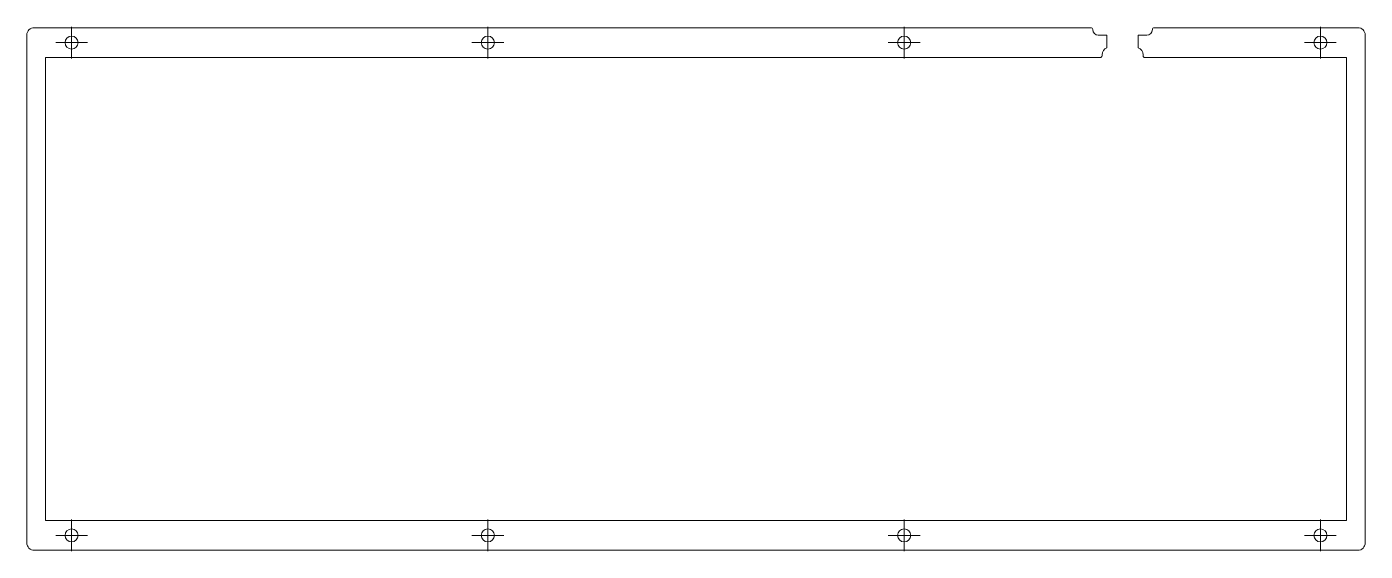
# Model space of a CAD drawing. Header units: millimetres. Extents: x 390 to 749, y 388 to 528.
import ezdxf

# ---------------------------------------------------------------- set-up
doc = ezdxf.new("R2010")
doc.units = ezdxf.units.MM

# ---------------------------------------------------------------- blocks, each defined once
blk = doc.blocks.new('SW_CENTERMARKSYMBOL_0')
at = {"color": 0, "linetype": 'Continuous', "lineweight": 0}
for p, q in [((0, 2.5), (0, 4.25)), ((-2.5, 0), (-4.25, 0)), ((0, 0), (-2.5, 0)), ((0, 0), (0, 2.5)), ((0, 0), (0, -2.5)), ((0, 0), (2.5, 0)), ((2.5, 0), (4.25, 0)), ((0, -2.5), (0, -4.25))]:
    blk.add_line(p, q, dxfattribs=at)
blk = doc.blocks.new('SW_CENTERMARKSYMBOL_1')
at = {"color": 0, "linetype": 'Continuous', "lineweight": 0}
for p, q in [((0, 2.5), (0, 4.25)), ((-2.5, 0), (-4.25, 0)), ((0, 0), (-2.5, 0)), ((0, 0), (0, 2.5)), ((0, 0), (0, -2.5)), ((0, 0), (2.5, 0)), ((2.5, 0), (4.25, 0)), ((0, -2.5), (0, -4.25))]:
    blk.add_line(p, q, dxfattribs=at)
blk = doc.blocks.new('SW_CENTERMARKSYMBOL_2')
at = {"color": 0, "linetype": 'Continuous', "lineweight": 0}
for p, q in [((0, 2.5), (0, 4.25)), ((-2.5, 0), (-4.25, 0)), ((0, 0), (-2.5, 0)), ((0, 0), (0, 2.5)), ((0, 0), (0, -2.5)), ((0, 0), (2.5, 0)), ((2.5, 0), (4.25, 0)), ((0, -2.5), (0, -4.25))]:
    blk.add_line(p, q, dxfattribs=at)
blk = doc.blocks.new('SW_CENTERMARKSYMBOL_3')
at = {"color": 0, "linetype": 'Continuous', "lineweight": 0}
for p, q in [((0, 2.5), (0, 4.25)), ((-2.5, 0), (-4.25, 0)), ((0, 0), (-2.5, 0)), ((0, 0), (0, 2.5)), ((0, 0), (0, -2.5)), ((0, 0), (2.5, 0)), ((2.5, 0), (4.25, 0)), ((0, -2.5), (0, -4.25))]:
    blk.add_line(p, q, dxfattribs=at)
blk = doc.blocks.new('SW_CENTERMARKSYMBOL_4')
at = {"color": 0, "linetype": 'Continuous', "lineweight": 0}
for p, q in [((0, 2.5), (0, 4.25)), ((-2.5, 0), (-4.25, 0)), ((0, 0), (-2.5, 0)), ((0, 0), (0, 2.5)), ((0, 0), (0, -2.5)), ((0, 0), (2.5, 0)), ((2.5, 0), (4.25, 0)), ((0, -2.5), (0, -4.25))]:
    blk.add_line(p, q, dxfattribs=at)
blk = doc.blocks.new('SW_CENTERMARKSYMBOL_5')
at = {"color": 0, "linetype": 'Continuous', "lineweight": 0}
for p, q in [((0, 2.5), (0, 4.25)), ((-2.5, 0), (-4.25, 0)), ((0, 0), (-2.5, 0)), ((0, 0), (0, 2.5)), ((0, 0), (0, -2.5)), ((0, 0), (2.5, 0)), ((2.5, 0), (4.25, 0)), ((0, -2.5), (0, -4.25))]:
    blk.add_line(p, q, dxfattribs=at)
blk = doc.blocks.new('SW_CENTERMARKSYMBOL_6')
at = {"color": 0, "linetype": 'Continuous', "lineweight": 0}
for p, q in [((0, 2.5), (0, 4.25)), ((-2.5, 0), (-4.25, 0)), ((0, 0), (-2.5, 0)), ((0, 0), (0, 2.5)), ((0, 0), (0, -2.5)), ((0, 0), (2.5, 0)), ((2.5, 0), (4.25, 0)), ((0, -2.5), (0, -4.25))]:
    blk.add_line(p, q, dxfattribs=at)
blk = doc.blocks.new('SW_CENTERMARKSYMBOL_7')
at = {"color": 0, "linetype": 'Continuous', "lineweight": 0}
for p, q in [((0, 2.5), (0, 4.25)), ((-2.5, 0), (-4.25, 0)), ((0, 0), (-2.5, 0)), ((0, 0), (0, 2.5)), ((0, 0), (0, -2.5)), ((0, 0), (2.5, 0)), ((2.5, 0), (4.25, 0)), ((0, -2.5), (0, -4.25))]:
    blk.add_line(p, q, dxfattribs=at)
blk = doc.blocks.new('SW_CENTERMARKSYMBOL_8')
at = {"color": 0, "linetype": 'Continuous', "lineweight": 0}
for p, q in [((0, 2.5), (0, 4.25)), ((-2.5, 0), (-4.25, 0)), ((0, 0), (-2.5, 0)), ((0, 0), (0, 2.5)), ((0, 0), (0, -2.5)), ((0, 0), (2.5, 0)), ((2.5, 0), (4.25, 0)), ((0, -2.5), (0, -4.25))]:
    blk.add_line(p, q, dxfattribs=at)
blk = doc.blocks.new('SW_CENTERMARKSYMBOL_9')
at = {"color": 0, "linetype": 'Continuous', "lineweight": 0}
for p, q in [((0, 2.5), (0, 4.25)), ((-2.5, 0), (-4.25, 0)), ((0, 0), (-2.5, 0)), ((0, 0), (0, 2.5)), ((0, 0), (0, -2.5)), ((0, 0), (2.5, 0)), ((2.5, 0), (4.25, 0)), ((0, -2.5), (0, -4.25))]:
    blk.add_line(p, q, dxfattribs=at)
blk = doc.blocks.new('SW_CENTERMARKSYMBOL_10')
at = {"color": 0, "linetype": 'Continuous', "lineweight": 0}
for p, q in [((0, 2.5), (0, 4.25)), ((-2.5, 0), (-4.25, 0)), ((0, 0), (-2.5, 0)), ((0, 0), (0, 2.5)), ((0, 0), (0, -2.5)), ((0, 0), (2.5, 0)), ((2.5, 0), (4.25, 0)), ((0, -2.5), (0, -4.25))]:
    blk.add_line(p, q, dxfattribs=at)
blk = doc.blocks.new('SW_CENTERMARKSYMBOL_11')
at = {"color": 0, "linetype": 'Continuous', "lineweight": 0}
for p, q in [((0, 2.5), (0, 4.25)), ((-2.5, 0), (-4.25, 0)), ((0, 0), (-2.5, 0)), ((0, 0), (0, 2.5)), ((0, 0), (0, -2.5)), ((0, 0), (2.5, 0)), ((2.5, 0), (4.25, 0)), ((0, -2.5), (0, -4.25))]:
    blk.add_line(p, q, dxfattribs=at)
blk = doc.blocks.new('SW_CENTERMARKSYMBOL_12')
at = {"color": 0, "linetype": 'Continuous', "lineweight": 0}
for p, q in [((0, 2.5), (0, 4.25)), ((-2.5, 0), (-4.25, 0)), ((0, 0), (-2.5, 0)), ((0, 0), (0, 2.5)), ((0, 0), (0, -2.5)), ((0, 0), (2.5, 0)), ((2.5, 0), (4.25, 0)), ((0, -2.5), (0, -4.25))]:
    blk.add_line(p, q, dxfattribs=at)
blk = doc.blocks.new('SW_CENTERMARKSYMBOL_13')
at = {"color": 0, "linetype": 'Continuous', "lineweight": 0}
for p, q in [((0, 2.5), (0, 4.25)), ((-2.5, 0), (-4.25, 0)), ((0, 0), (-2.5, 0)), ((0, 0), (0, 2.5)), ((0, 0), (0, -2.5)), ((0, 0), (2.5, 0)), ((2.5, 0), (4.25, 0)), ((0, -2.5), (0, -4.25))]:
    blk.add_line(p, q, dxfattribs=at)
blk = doc.blocks.new('SW_CENTERMARKSYMBOL_14')
at = {"color": 0, "linetype": 'Continuous', "lineweight": 0}
for p, q in [((0, 2.5), (0, 4.25)), ((-2.5, 0), (-4.25, 0)), ((0, 0), (-2.5, 0)), ((0, 0), (0, 2.5)), ((0, 0), (0, -2.5)), ((0, 0), (2.5, 0)), ((2.5, 0), (4.25, 0)), ((0, -2.5), (0, -4.25))]:
    blk.add_line(p, q, dxfattribs=at)
blk = doc.blocks.new('SW_CENTERMARKSYMBOL_15')
at = {"color": 0, "linetype": 'Continuous', "lineweight": 0}
for p, q in [((0, 2.5), (0, 4.25)), ((-2.5, 0), (-4.25, 0)), ((0, 0), (-2.5, 0)), ((0, 0), (0, 2.5)), ((0, 0), (0, -2.5)), ((0, 0), (2.5, 0)), ((2.5, 0), (4.25, 0)), ((0, -2.5), (0, -4.25))]:
    blk.add_line(p, q, dxfattribs=at)

msp = doc.modelspace()

# ---------------------------------------------------------------- linework, layer by layer
at = {"color": 7, "linetype": 'Continuous', "lineweight": 15}
for p, q in [((675.33, 527.99), (392.2, 527.99)), ((746.86, 527.99), (692.33, 527.99)), ((390.2, 525.99), (390.2, 389.93)), ((679.63, 525.99), (677.33, 525.99)), ((679.63, 522.59), (679.63, 525.99)), ((688.03, 525.99), (688.03, 522.59)), ((690.33, 525.99), (688.03, 525.99)), ((748.86, 389.93), (748.86, 525.99)), ((678.33, 520.49), (678.33, 520.71)), ((689.33, 520.71), (689.33, 520.49)), ((395.2, 395.93), (395.2, 519.99)), ((395.2, 519.99), (677.83, 519.99)), ((689.83, 519.99), (743.86, 519.99)), ((743.86, 519.99), (743.86, 395.93)), ((743.86, 395.93), (395.2, 395.93)), ((392.2, 387.93), (746.86, 387.93))]:
    msp.add_line(p, q, dxfattribs=at)
for centre in [(402.2, 523.99), (513.75, 523.99), (625.31, 523.99), (736.86, 523.99), (402.2, 391.93), (513.75, 391.93), (625.31, 391.93), (736.86, 391.93)]:
    msp.add_circle(centre, 1.75, dxfattribs=at)
for centre, radius, start, end in [((392.2, 525.99), 2, 90, 180), ((675.33, 527.49), 0.5, 0.1432, 90), ((677.33, 527.49), 1.5, 180.1432, 270), ((690.33, 527.49), 1.5, 270, 359.8568), ((692.33, 527.49), 0.5, 90, 179.8568), ((746.86, 525.99), 2, 0, 90), ((677.83, 520.49), 0.5, 270, 0), ((680.33, 520.71), 2, 110.4873, 180), ((687.33, 520.71), 2, 0, 69.5127), ((689.83, 520.49), 0.5, 180, 270), ((392.2, 389.93), 2, 180, 270), ((746.86, 389.93), 2, 270, 0)]:
    msp.add_arc(centre, radius, start, end, dxfattribs=at)

# ---------------------------------------------------------------- block references
at = {"color": 7, "linetype": 'Continuous', "lineweight": 0}
for name, p in [('SW_CENTERMARKSYMBOL_7', (402.2, 523.99)), ('SW_CENTERMARKSYMBOL_15', (402.2, 523.99)), ('SW_CENTERMARKSYMBOL_6', (513.75, 523.99)), ('SW_CENTERMARKSYMBOL_14', (513.75, 523.99)), ('SW_CENTERMARKSYMBOL_5', (625.31, 523.99)), ('SW_CENTERMARKSYMBOL_13', (625.31, 523.99)), ('SW_CENTERMARKSYMBOL_0', (736.86, 523.99)), ('SW_CENTERMARKSYMBOL_8', (736.86, 523.99)), ('SW_CENTERMARKSYMBOL_1', (402.2, 391.93)), ('SW_CENTERMARKSYMBOL_9', (402.2, 391.93)), ('SW_CENTERMARKSYMBOL_2', (513.75, 391.93)), ('SW_CENTERMARKSYMBOL_10', (513.75, 391.93)), ('SW_CENTERMARKSYMBOL_3', (625.31, 391.93)), ('SW_CENTERMARKSYMBOL_11', (625.31, 391.93)), ('SW_CENTERMARKSYMBOL_4', (736.86, 391.93)), ('SW_CENTERMARKSYMBOL_12', (736.86, 391.93))]:
    msp.add_blockref(name, p, dxfattribs=at)

doc.saveas('drawing.dxf')
